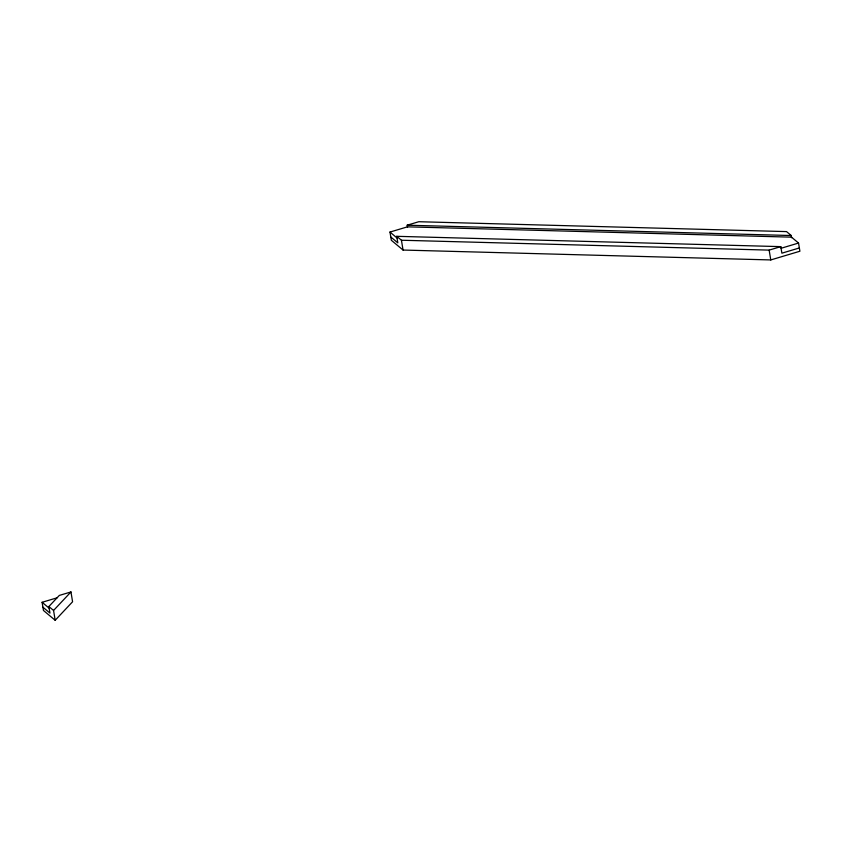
<?xml version="1.0" encoding="UTF-8"?>
<svg xmlns="http://www.w3.org/2000/svg" width="842" height="842" viewBox="0 0 842 842"><rect width="100%" height="100%" fill="white"/><g stroke="black" fill="none" stroke-linecap="round" stroke-linejoin="round"><path stroke-width="1.26" d="M42.91 607.198L49.952 613.081L48.868 606.535L59.308 595.431L70.96 591.947L72.58 601.767L55.183 620.28L43.458 610.471L42.1 602.293L57.077 597.809M55.183 620.28L53.562 610.461L70.96 591.947M407.539 227.393L407.17 225.203L418.821 221.72L786.544 231.603L791.238 235.528L791.596 237.707M389.972 232.066L407.444 226.845L791.501 237.16L798.542 243.043L799.9 251.232L770.777 259.936L403.055 250.053L391.32 240.254L389.972 232.066L397.003 237.949M390.783 236.981L397.824 242.864L396.74 236.318L401.434 240.233L769.146 250.116L780.797 246.632L781.881 253.179L799.363 247.958M781.071 248.274L798.542 243.043M407.17 225.203L791.238 235.528M396.74 236.318L780.797 246.632M48.868 606.535L53.562 610.461M42.1 602.293L49.141 608.166M769.146 250.116L770.777 259.936M401.434 240.233L403.055 250.053"/></g></svg>
